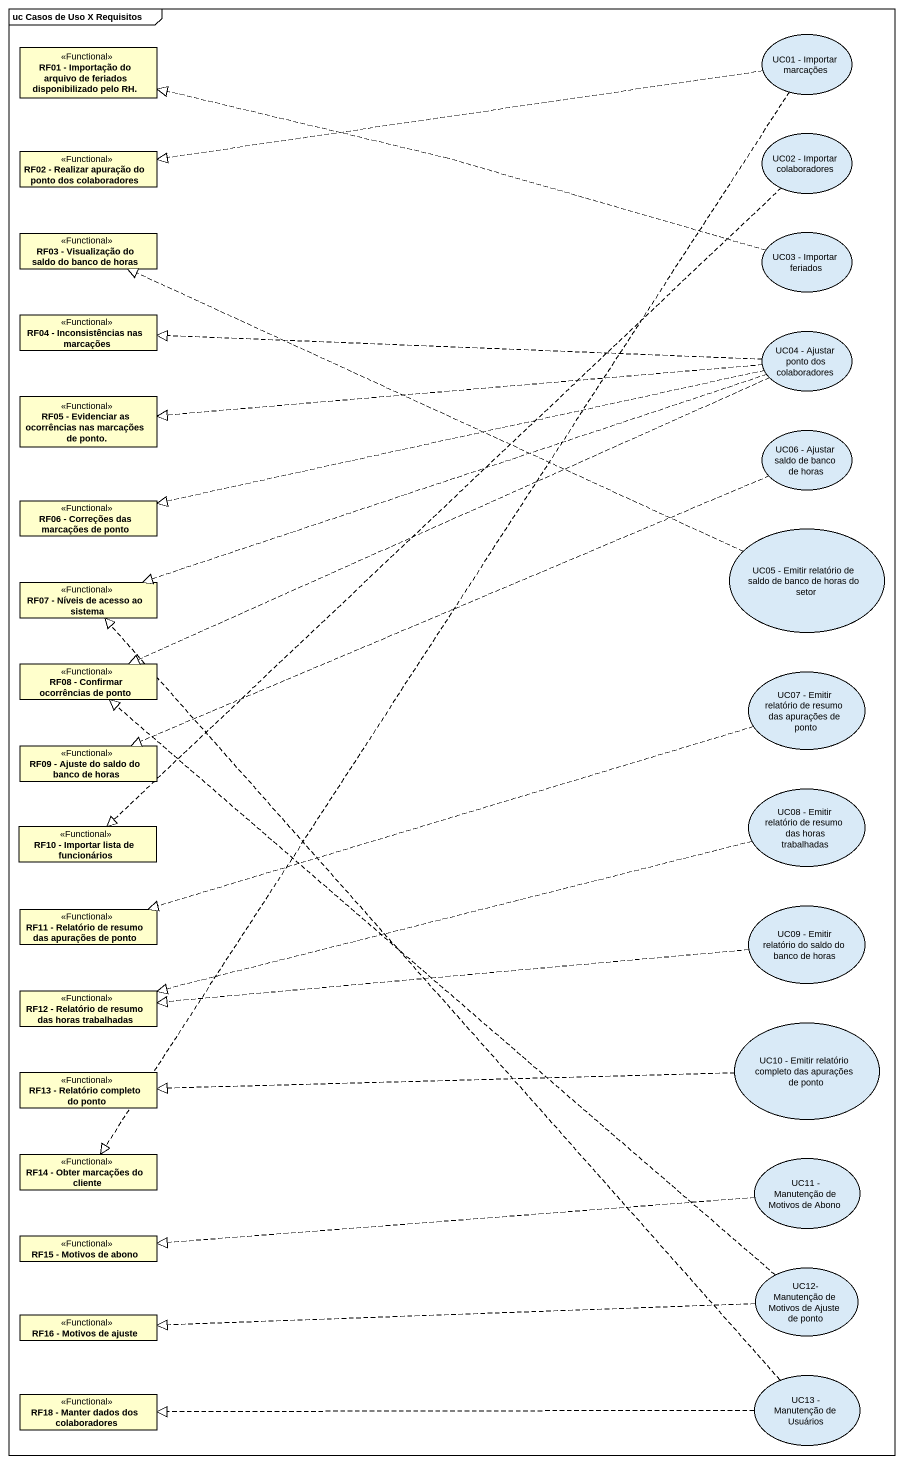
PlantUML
@startuml
mainframe uc Casos de Uso X Requisitos
allowmixing
hide circle
hide empty members
class "RF01 - Importação do arquivo de feriados disponibilizado pelo RH." as RF01_Importação_do_arquivo <<Functional>>
usecase "UC01 - Importar marcações" as UC01_Importar_marcações
usecase "UC02 - Importar colaboradores" as UC02_Importar_colaboradores
class "RF02 - Realizar apuração do ponto dos colaboradores" as RF02_Realizar_apuração_do <<Functional>>
class "RF03 - Visualização do saldo do banco de horas" as RF03_Visualização_do_saldo <<Functional>>
usecase "UC03 - Importar feriados" as UC03_Importar_feriados
class "RF04 - Inconsistências nas marcações" as RF04_Inconsistências_nas <<Functional>>
usecase "UC04 - Ajustar ponto dos colaboradores" as UC04_Ajustar_ponto_dos
class "RF05 - Evidenciar as ocorrências nas marcações de ponto." as RF05_Evidenciar_as <<Functional>>
usecase "UC06 - Ajustar saldo de banco de horas" as UC06_Ajustar_saldo_de_banco
class "RF06 - Correções das marcações de ponto" as RF06_Correções_das <<Functional>>
usecase "UC05 - Emitir relatório de saldo de banco de horas do setor" as UC05_Emitir_relatório_de
class "RF07 - Níveis de acesso ao sistema" as RF07_Níveis_de_acesso_ao <<Functional>>
class "RF08 - Confirmar ocorrências de ponto" as RF08_Confirmar_ocorrências <<Functional>>
usecase "UC07 - Emitir relatório de resumo das apurações de ponto" as UC07_Emitir_relatório_de
class "RF09 - Ajuste do saldo do banco de horas" as RF09_Ajuste_do_saldo_do <<Functional>>
usecase "UC08 - Emitir relatório de resumo das horas trabalhadas" as UC08_Emitir_relatório_de
class "RF10 - Importar lista de funcionários" as RF10_Importar_lista_de <<Functional>>
class "RF11 - Relatório de resumo das apurações de ponto" as RF11_Relatório_de_resumo <<Functional>>
usecase "UC09 - Emitir relatório do saldo do banco de horas" as UC09_Emitir_relatório_do
class "RF12 - Relatório de resumo das horas trabalhadas" as RF12_Relatório_de_resumo <<Functional>>
usecase "UC10 - Emitir relatório completo das apurações de ponto" as UC10_Emitir_relatório
class "RF13 - Relatório completo do ponto" as RF13_Relatório_completo_do <<Functional>>
class "RF14 - Obter marcações do cliente" as RF14_Obter_marcações_do <<Functional>>
usecase "UC11 - Manutenção de Motivos de Abono" as UC11_Manutenção_de_Motivos
class "RF15 - Motivos de abono" as RF15_Motivos_de_abono <<Functional>>
usecase "UC12- Manutenção de Motivos de Ajuste de ponto" as UC12_Manutenção_de_Motivos
class "RF16 - Motivos de ajuste" as RF16_Motivos_de_ajuste <<Functional>>
usecase "UC13 - Manutenção de Usuários" as UC13_Manutenção_de_Usuários
class "RF18 - Manter dados dos colaboradores" as RF18_Manter_dados_dos <<Functional>>
UC01_Importar_marcações .left.|> RF02_Realizar_apuração_do
UC01_Importar_marcações ..|> RF14_Obter_marcações_do
UC02_Importar_colaboradores ..|> RF10_Importar_lista_de
UC03_Importar_feriados .left.|> RF01_Importação_do_arquivo
UC04_Ajustar_ponto_dos .left.|> RF04_Inconsistências_nas
UC04_Ajustar_ponto_dos .left.|> RF05_Evidenciar_as
UC04_Ajustar_ponto_dos .left.|> RF06_Correções_das
UC04_Ajustar_ponto_dos .left.|> RF07_Níveis_de_acesso_ao
UC04_Ajustar_ponto_dos .left.|> RF08_Confirmar_ocorrências
UC06_Ajustar_saldo_de_banco .left.|> RF09_Ajuste_do_saldo_do
UC05_Emitir_relatório_de .left.|> RF03_Visualização_do_saldo
UC07_Emitir_relatório_de .left.|> RF11_Relatório_de_resumo
UC08_Emitir_relatório_de .left.|> RF12_Relatório_de_resumo
UC09_Emitir_relatório_do .left.|> RF12_Relatório_de_resumo
UC10_Emitir_relatório .left.|> RF13_Relatório_completo_do
UC11_Manutenção_de_Motivos .left.|> RF15_Motivos_de_abono
UC12_Manutenção_de_Motivos .up.|> RF08_Confirmar_ocorrências
UC12_Manutenção_de_Motivos .left.|> RF16_Motivos_de_ajuste
UC13_Manutenção_de_Usuários .up.|> RF07_Níveis_de_acesso_ao
UC13_Manutenção_de_Usuários .left.|> RF18_Manter_dados_dos
@enduml
